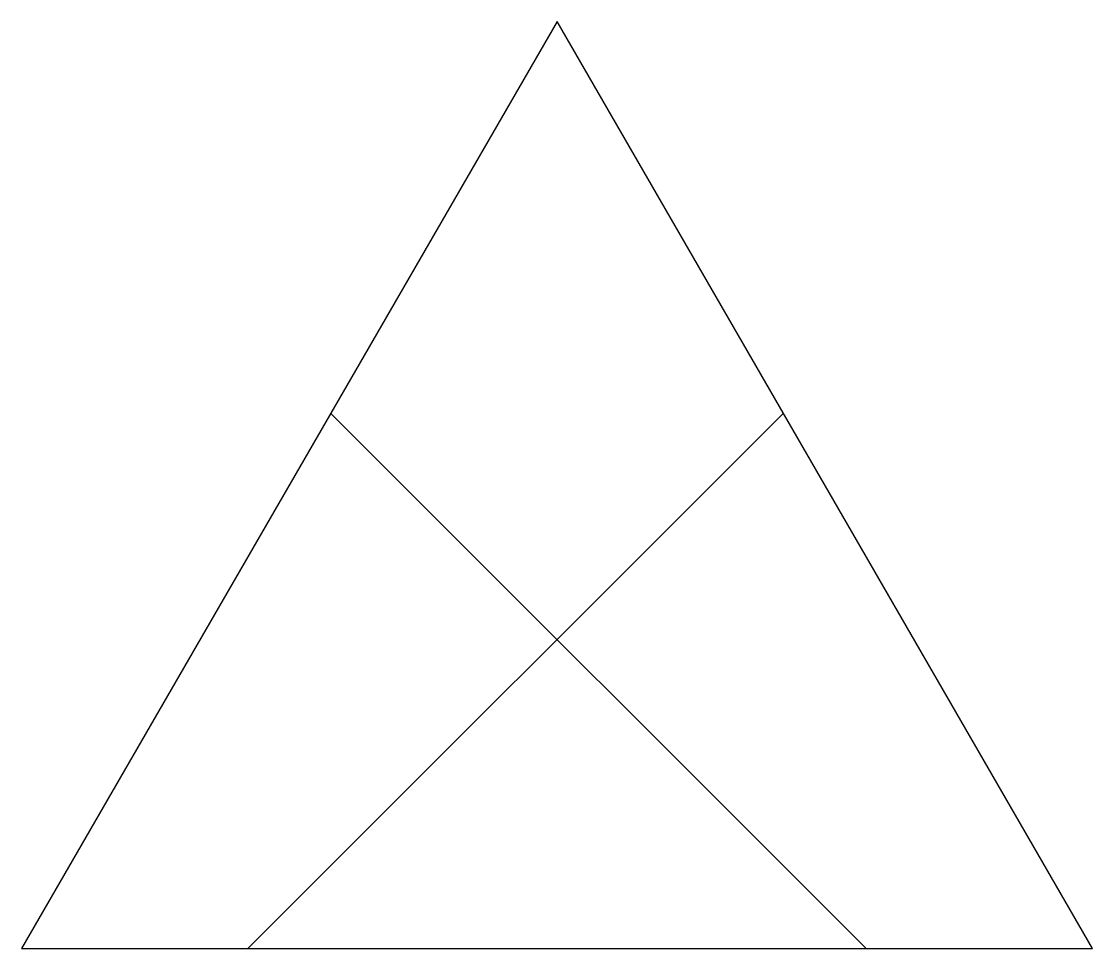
# Model space of a CAD drawing. Header units: feet. Extents: x -0.58 to 0.58, y -0.33 to 0.67.
import ezdxf

# ---------------------------------------------------------------- set-up
doc = ezdxf.new("R2010")
doc.units = ezdxf.units.FT
doc.header["$MEASUREMENT"] = 0

msp = doc.modelspace()

# ---------------------------------------------------------------- linework, layer by layer
for p, q in [((-0.3333, -0.3333, 1.0001), (0.244, 0.244, 1.0001)), ((-0.244, 0.244, 1.0001), (0.3333, -0.3333, 1.0001))]:
    msp.add_line(p, q)
msp.add_3dface([(0.5774, -0.3333, 1), (0, 0.6667, 1), (-0.5774, -0.3333, 1)])
at = {"layer": 'Defpoints'}
msp.add_point((0, 0), dxfattribs=at)
msp.add_point((0, 0), dxfattribs=at)

doc.saveas('drawing.dxf')
